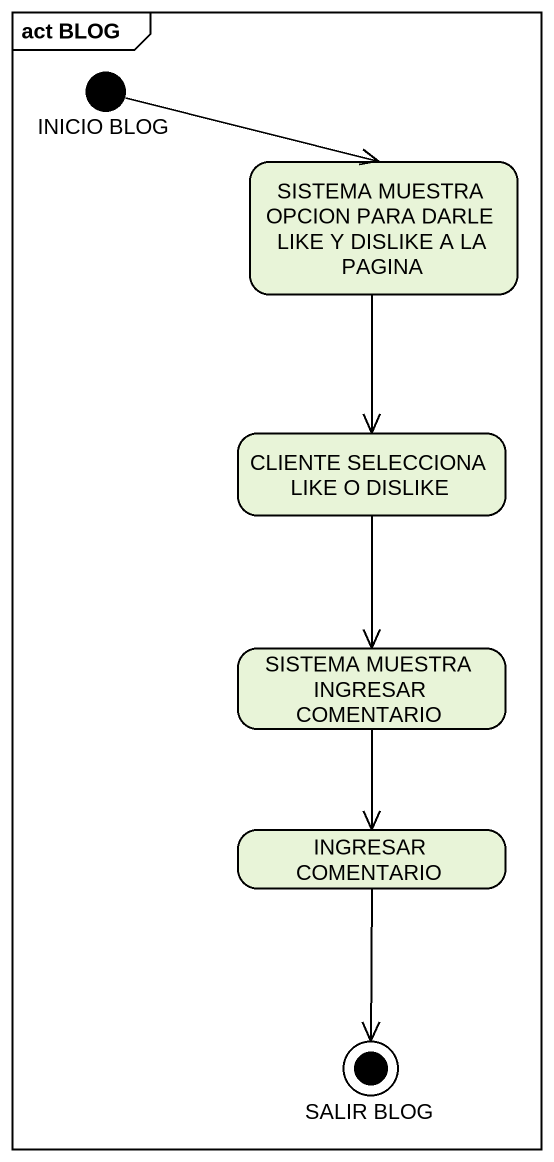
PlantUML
@startuml
mainframe act BLOG
hide empty description
state "INICIO BLOG" as INICIO_BLOG <<start>>
state "SISTEMA MUESTRA OPCION PARA DARLE LIKE Y DISLIKE A LA PAGINA" as SISTEMA_MUESTRA_OPCION_PARA
state "CLIENTE SELECCIONA LIKE O DISLIKE" as CLIENTE_SELECCIONA_LIKE_O
state "SISTEMA MUESTRA INGRESAR COMENTARIO" as SISTEMA_MUESTRA_INGRESAR
state "INGRESAR COMENTARIO" as INGRESAR_COMENTARIO
state "SALIR BLOG" as SALIR_BLOG <<end>>
INICIO_BLOG -right-> SISTEMA_MUESTRA_OPCION_PARA
SISTEMA_MUESTRA_OPCION_PARA --> CLIENTE_SELECCIONA_LIKE_O
CLIENTE_SELECCIONA_LIKE_O --> SISTEMA_MUESTRA_INGRESAR
SISTEMA_MUESTRA_INGRESAR --> INGRESAR_COMENTARIO
INGRESAR_COMENTARIO --> SALIR_BLOG
@enduml
